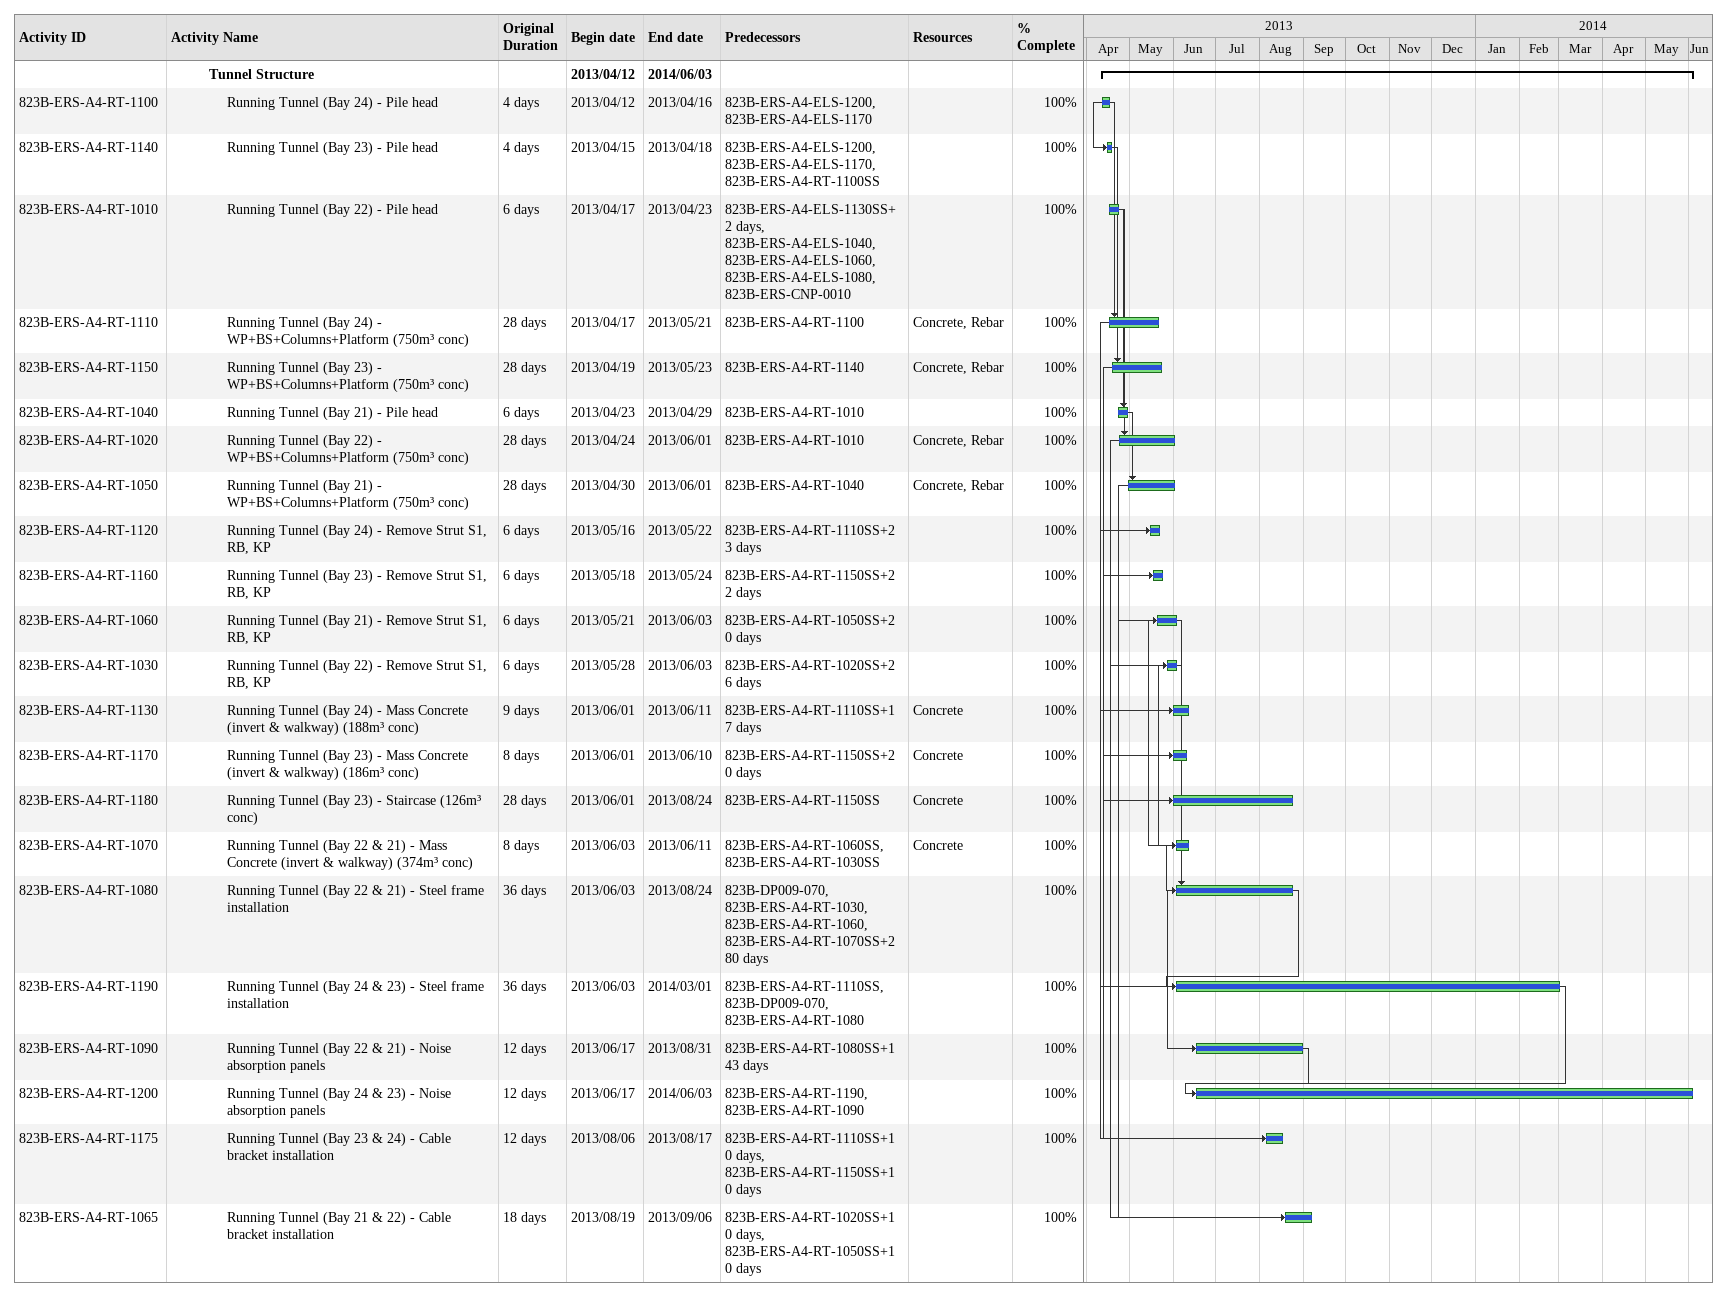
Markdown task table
| ID | Level | Task | Original duration | Start | Finish | Predecessors | Resources | % complete |
|---|---|---|---|---|---|---|---|---|
|  | 3 | **Tunnel Structure** |  | 2013-04-12 | 2014-06-03 |  |  |  |
| 823B-ERS-A4-RT-1100 | 4 | Running Tunnel (Bay 24) - Pile head | 4d | 2013-04-12 | 2013-04-16 | 823B-ERS-A4-ELS-1200, 823B-ERS-A4-ELS-1170 |  | 100 |
| 823B-ERS-A4-RT-1140 | 4 | Running Tunnel (Bay 23) - Pile head | 4d | 2013-04-15 | 2013-04-18 | 823B-ERS-A4-ELS-1200, 823B-ERS-A4-ELS-1170, 823B-ERS-A4-RT-1100SS |  | 100 |
| 823B-ERS-A4-RT-1010 | 4 | Running Tunnel (Bay 22) - Pile head | 6d | 2013-04-17 | 2013-04-23 | 823B-ERS-A4-ELS-1130SS+2d, 823B-ERS-A4-ELS-1040, 823B-ERS-A4-ELS-1060, 823B-ERS-A4-ELS-1080, 823B-ERS-CNP-0010 |  | 100 |
| 823B-ERS-A4-RT-1110 | 4 | Running Tunnel (Bay 24) - WP+BS+Columns+Platform (750m³ conc) | 28d | 2013-04-17 | 2013-05-21 | 823B-ERS-A4-RT-1100 | Concrete, Rebar | 100 |
| 823B-ERS-A4-RT-1150 | 4 | Running Tunnel (Bay 23) - WP+BS+Columns+Platform (750m³ conc) | 28d | 2013-04-19 | 2013-05-23 | 823B-ERS-A4-RT-1140 | Concrete, Rebar | 100 |
| 823B-ERS-A4-RT-1040 | 4 | Running Tunnel (Bay 21) - Pile head | 6d | 2013-04-23 | 2013-04-29 | 823B-ERS-A4-RT-1010 |  | 100 |
| 823B-ERS-A4-RT-1020 | 4 | Running Tunnel (Bay 22) - WP+BS+Columns+Platform (750m³ conc) | 28d | 2013-04-24 | 2013-06-01 | 823B-ERS-A4-RT-1010 | Concrete, Rebar | 100 |
| 823B-ERS-A4-RT-1050 | 4 | Running Tunnel (Bay 21) - WP+BS+Columns+Platform (750m³ conc) | 28d | 2013-04-30 | 2013-06-01 | 823B-ERS-A4-RT-1040 | Concrete, Rebar | 100 |
| 823B-ERS-A4-RT-1120 | 4 | Running Tunnel (Bay 24) - Remove Strut S1, RB, KP | 6d | 2013-05-16 | 2013-05-22 | 823B-ERS-A4-RT-1110SS+23d |  | 100 |
| 823B-ERS-A4-RT-1160 | 4 | Running Tunnel (Bay 23) - Remove Strut S1, RB, KP | 6d | 2013-05-18 | 2013-05-24 | 823B-ERS-A4-RT-1150SS+22d |  | 100 |
| 823B-ERS-A4-RT-1060 | 4 | Running Tunnel (Bay 21) - Remove Strut S1, RB, KP | 6d | 2013-05-21 | 2013-06-03 | 823B-ERS-A4-RT-1050SS+20d |  | 100 |
| 823B-ERS-A4-RT-1030 | 4 | Running Tunnel (Bay 22) - Remove Strut S1, RB, KP | 6d | 2013-05-28 | 2013-06-03 | 823B-ERS-A4-RT-1020SS+26d |  | 100 |
| 823B-ERS-A4-RT-1130 | 4 | Running Tunnel (Bay 24) - Mass Concrete (invert & walkway) (188m³ conc) | 9d | 2013-06-01 | 2013-06-11 | 823B-ERS-A4-RT-1110SS+17d | Concrete | 100 |
| 823B-ERS-A4-RT-1170 | 4 | Running Tunnel (Bay 23) - Mass Concrete (invert & walkway) (186m³ conc) | 8d | 2013-06-01 | 2013-06-10 | 823B-ERS-A4-RT-1150SS+20d | Concrete | 100 |
| 823B-ERS-A4-RT-1180 | 4 | Running Tunnel (Bay 23) - Staircase (126m³ conc) | 28d | 2013-06-01 | 2013-08-24 | 823B-ERS-A4-RT-1150SS | Concrete | 100 |
| 823B-ERS-A4-RT-1070 | 4 | Running Tunnel (Bay 22 & 21) - Mass Concrete (invert & walkway) (374m³ conc) | 8d | 2013-06-03 | 2013-06-11 | 823B-ERS-A4-RT-1060SS, 823B-ERS-A4-RT-1030SS | Concrete | 100 |
| 823B-ERS-A4-RT-1080 | 4 | Running Tunnel (Bay 22 & 21) - Steel frame installation | 36d | 2013-06-03 | 2013-08-24 | 823B-DP009-070, 823B-ERS-A4-RT-1030, 823B-ERS-A4-RT-1060, 823B-ERS-A4-RT-1070SS+280d |  | 100 |
| 823B-ERS-A4-RT-1190 | 4 | Running Tunnel (Bay 24 & 23) - Steel frame installation | 36d | 2013-06-03 | 2014-03-01 | 823B-ERS-A4-RT-1110SS, 823B-DP009-070, 823B-ERS-A4-RT-1080 |  | 100 |
| 823B-ERS-A4-RT-1090 | 4 | Running Tunnel (Bay 22 & 21) - Noise absorption panels | 12d | 2013-06-17 | 2013-08-31 | 823B-ERS-A4-RT-1080SS+143d |  | 100 |
| 823B-ERS-A4-RT-1200 | 4 | Running Tunnel (Bay 24 & 23) - Noise absorption panels | 12d | 2013-06-17 | 2014-06-03 | 823B-ERS-A4-RT-1190, 823B-ERS-A4-RT-1090 |  | 100 |
| 823B-ERS-A4-RT-1175 | 4 | Running Tunnel (Bay 23 & 24) - Cable bracket installation | 12d | 2013-08-06 | 2013-08-17 | 823B-ERS-A4-RT-1110SS+10d, 823B-ERS-A4-RT-1150SS+10d |  | 100 |
| 823B-ERS-A4-RT-1065 | 4 | Running Tunnel (Bay 21 & 22) - Cable bracket installation | 18d | 2013-08-19 | 2013-09-06 | 823B-ERS-A4-RT-1020SS+10d, 823B-ERS-A4-RT-1050SS+10d |  | 100 |
